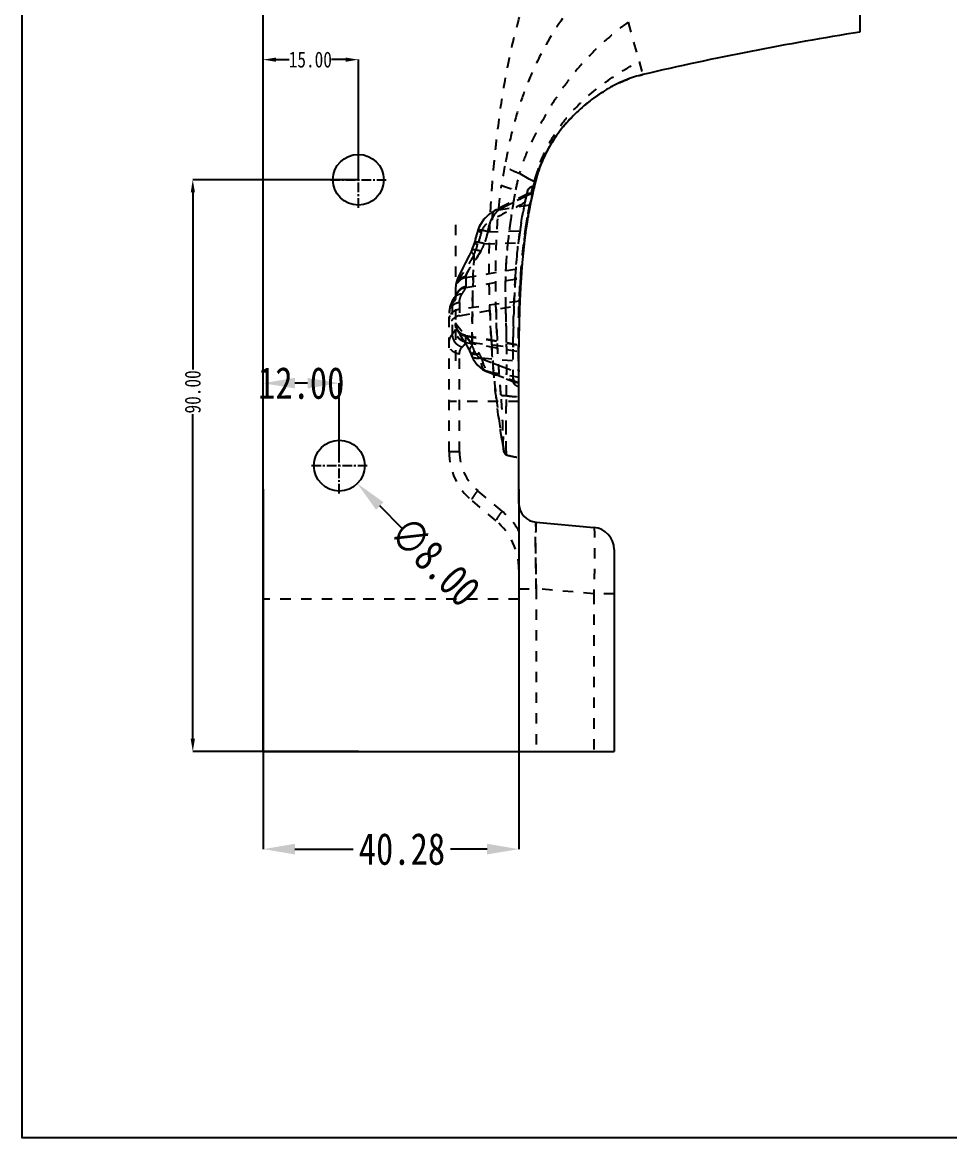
# Model space of a CAD drawing. Header units: millimetres. Extents: x 4 to 4769, y -754 to 1427.
# Drawn here: x 1757.6 to 1903.6, y 71.1 to 246.7 of the extents above; entities that cross this region are included whole.
import ezdxf

# ---------------------------------------------------------------- set-up
doc = ezdxf.new("R2010")
doc.units = ezdxf.units.MM
doc.header["$LTSCALE"] = 16.335
doc.header["$PDMODE"] = 3
doc.header["$PDSIZE"] = 0.3125
doc.linetypes.add('CENTER', pattern=[0.6, 0.375, -0.075, 0.075, -0.075])
doc.linetypes.add('HIDDEN', pattern=[0.2, 0.1, -0.1])
doc.layers.get('0').update_dxf_attribs({"linetype": 'CONTINUOUS'})
doc.layers.get('Defpoints').update_dxf_attribs({"linetype": 'CONTINUOUS'})
doc.layers.add('DEFAULT_2', color=8, linetype='HIDDEN')
doc.layers.add('dim', color=82, linetype='CONTINUOUS', lineweight=9)
doc.styles.get("Standard").update_dxf_attribs({"font": 'txt', "width": 0.8})
doc.dimstyles.get("Standard").update_dxf_attribs({"dimtxt": 0.15625, "dimasz": 0.1875, "dimexe": 0.125, "dimexo": 0.0625, "dimtad": 0, "dimtih": 1, "dimtoh": 1, "dimdsep": 46, "dimtxsty": 'Standard', "dimcen": 0.09, "dimadec": 0, "dimazin": 0, "dimtp": 0.01, "dimtm": 0.01, "dimtfac": 1, "dimtofl": 0, "dimtmove": 0, "dimatfit": 3, "dimfxl": 0, "dimtolj": 1, "dimarcsym": 0})

# ---------------------------------------------------------------- blocks, each defined once
blk = doc.blocks.new('*D140')
at = {"color": 4, "lineweight": -2, "transparency": 16777216}
for p, q in [((1795.49, 173.2), (1795.49, 116.51)), ((1835.77, 173.2), (1835.77, 116.51)), ((1800.49, 116.51), (1809.68, 116.51)), ((1830.77, 116.51), (1825.01, 116.51))]:
    blk.add_line(p, q, dxfattribs=at)
at = {"color": 4, "transparency": 16777216}
for points in [[(1800.49, 117.35), (1800.49, 115.68), (1795.49, 116.51)], [(1830.77, 117.35), (1830.77, 115.68), (1835.77, 116.51)]]:
    blk.add_solid(points, dxfattribs=at)
at = {"layer": 'Defpoints', "color": 0, "transparency": 16777216}
for p in [(1795.49, 173.2), (1835.77, 173.2), (1795.49, 116.51)]:
    blk.add_point(p, dxfattribs=at)
at = {"color": 6, "transparency": 16777216, "insert": (1817.35, 116.51), "char_height": 5, "attachment_point": 5}
blk.add_mtext('\\A1;40.28', dxfattribs=at)
blk = doc.blocks.new('*D142')
at = {"color": 4, "lineweight": -2, "transparency": 16777216}
blk.add_line((1817.4, 166.99), (1813.86, 170.53), dxfattribs=at)
at = {"color": 4, "transparency": 16777216}
blk.add_solid([(1814.45, 171.12), (1813.27, 169.94), (1810.32, 174.06)], dxfattribs=at)
at = {"layer": 'Defpoints', "color": 0, "transparency": 16777216}
for p in [(1804.66, 179.71), (1810.32, 174.06)]:
    blk.add_point(p, dxfattribs=at)
at = {"color": 6, "transparency": 16777216, "insert": (1822.58, 161.81), "char_height": 5, "attachment_point": 5, "rotation": 315.0425}
blk.add_mtext('\\A1;∅8.00', dxfattribs=at)
blk = doc.blocks.new('*D144')
at = {"color": 4, "lineweight": -2, "transparency": 16777216}
for p, q in [((1795.49, 182.84), (1795.49, 189.86)), ((1802.49, 189.86), (1800.49, 189.86)), ((1807.49, 178.37), (1807.49, 189.86))]:
    blk.add_line(p, q, dxfattribs=at)
at = {"color": 4, "transparency": 16777216}
for points in [[(1800.49, 190.7), (1800.49, 189.03), (1795.49, 189.86)], [(1802.49, 190.7), (1802.49, 189.03), (1807.49, 189.86)]]:
    blk.add_solid(points, dxfattribs=at)
at = {"layer": 'Defpoints', "color": 0, "transparency": 16777216}
for p in [(1795.49, 189.86), (1795.49, 182.84), (1807.49, 178.37)]:
    blk.add_point(p, dxfattribs=at)
at = {"color": 6, "transparency": 16777216, "insert": (1801.49, 189.86), "char_height": 5, "attachment_point": 5}
blk.add_mtext('\\A1;12.00', dxfattribs=at)
blk = doc.blocks.new('*D276')
at = {"layer": 'Defpoints', "color": 0, "transparency": 16777216}
for p in [(1795.49, 240.79), (1795.49, 221.89), (1810.49, 221.89)]:
    blk.add_point(p, dxfattribs=at)
at = {"layer": 'dim', "color": 4, "lineweight": -2, "transparency": 16777216}
for p, q in [((1795.49, 221.89), (1795.49, 240.79)), ((1797.49, 240.79), (1799.58, 240.79)), ((1808.49, 240.79), (1806.25, 240.79)), ((1810.49, 221.89), (1810.49, 240.79))]:
    blk.add_line(p, q, dxfattribs=at)
at = {"layer": 'dim', "color": 4, "transparency": 16777216}
for points in [[(1797.49, 241.12), (1797.49, 240.46), (1795.49, 240.79)], [(1808.49, 241.12), (1808.49, 240.46), (1810.49, 240.79)]]:
    blk.add_solid(points, dxfattribs=at)
at = {"layer": 'dim', "color": 6, "transparency": 16777216, "insert": (1802.92, 240.79), "char_height": 2.5, "attachment_point": 5}
blk.add_mtext('\\A1;15.00', dxfattribs=at)
blk = doc.blocks.new('*D277')
at = {"layer": 'Defpoints', "color": 0, "transparency": 16777216}
for p in [(1810.49, 221.89), (1784.41, 131.89), (1810.49, 131.89)]:
    blk.add_point(p, dxfattribs=at)
at = {"layer": 'dim', "color": 4, "lineweight": -2, "transparency": 16777216}
for p, q in [((1810.49, 221.89), (1784.41, 221.89)), ((1784.41, 219.89), (1784.41, 191.99)), ((1784.41, 133.89), (1784.41, 184.99)), ((1810.49, 131.89), (1784.41, 131.89))]:
    blk.add_line(p, q, dxfattribs=at)
at = {"layer": 'dim', "color": 4, "transparency": 16777216}
for points in [[(1784.08, 219.89), (1784.75, 219.89), (1784.41, 221.89)], [(1784.08, 133.89), (1784.75, 133.89), (1784.41, 131.89)]]:
    blk.add_solid(points, dxfattribs=at)
at = {"layer": 'dim', "color": 6, "transparency": 16777216, "insert": (1784.41, 188.49), "char_height": 2.5, "attachment_point": 5, "rotation": 90}
blk.add_mtext('\\A1;90.00', dxfattribs=at)

msp = doc.modelspace()

# ---------------------------------------------------------------- linework, layer by layer
at = {"color": 7, "linetype": 'Continuous'}
for p, q in [((1795.489, 131.885), (1795.489, 331.885)), ((1889.489, 331.885), (1889.489, 245.127)), ((1835.768, 170.947), (1835.768, 195.506)), ((1838.507, 167.958), (1847.573, 167.165)), ((1850.768, 163.678), (1850.768, 131.885)), ((1795.489, 131.885), (1850.768, 131.885))]:
    msp.add_line(p, q, dxfattribs=at)
at = {"color": 1, "linetype": 'CENTER', "ltscale": 0.248791}
for p, q in [((1810.489, 217.485), (1810.489, 226.285)), ((1806.089, 221.885), (1814.889, 221.885)), ((1807.489, 172.485), (1807.489, 181.285)), ((1803.089, 176.885), (1811.889, 176.885))]:
    msp.add_line(p, q, dxfattribs=at)
msp.add_lwpolyline([(1757.559, 381.837), (2193.818, 381.837), (2193.818, 71.086), (1757.559, 71.086)], close=True)
at = {"color": 7, "linetype": 'Continuous'}
for centre in [(1810.489, 221.885), (1807.489, 176.885)]:
    msp.add_circle(centre, 4, dxfattribs=at)
for centre, radius, start, end in [((1964.128, -226.843), 477.836, 98.98662, 103.16738), ((1838.768, 170.947), 3, 180, 265), ((1847.268, 163.678), 3.5, 0, 85)]:
    msp.add_arc(centre, radius, start, end, dxfattribs=at)
for points, knots in [([(1855.279, 238.43), (1854.408, 238.226), (1852.661, 237.684), (1850.149, 236.471), (1847.718, 234.91), (1845.364, 233.032), (1843.146, 230.782), (1841.109, 228.13), (1839.669, 225.458), (1838.991, 223.663), (1838.763, 222.964)], [0, 0, 0, 0, 0.1140582, 0.2320503, 0.3544316, 0.4815649, 0.6150126, 0.756138, 0.9063698, 1, 1, 1, 1]), ([(1838.763, 222.964), (1838.622, 222.464), (1837.851, 219.615), (1836.739, 214.097), (1836.012, 206.081), (1835.788, 199.8), (1835.768, 196.181), (1835.768, 195.506)], [0, 0, 0, 0, 0.0563337, 0.319616, 0.6080886, 0.9269695, 1, 1, 1, 1])]:
    msp.add_open_spline(points, degree=3, knots=knots, dxfattribs=at)
at = {"layer": 'DEFAULT_2', "color": 8, "linetype": 'HIDDEN'}
for p, q in [((1852.958, 246.671), (1854.693, 240.51)), ((1854.693, 240.51), (1855.279, 238.43)), ((1837.389, 221.997), (1835.856, 222.852)), ((1838.209, 221.54), (1837.389, 221.997)), ((1837.934, 221.694), (1837.389, 221.997)), ((1838.209, 221.54), (1837.934, 221.694)), ((1838.198, 221.495), (1838.209, 221.54)), ((1838.198, 221.494), (1838.209, 221.54)), ((1838.356, 221.458), (1838.209, 221.54)), ((1838.356, 221.458), (1838.366, 221.499)), ((1837.172, 219.648), (1832.053, 217.094)), ((1837.664, 219.682), (1837.256, 219.479)), ((1837.921, 220.81), (1838.047, 220.83)), ((1838.189, 220.796), (1838.177, 220.749)), ((1838.204, 220.857), (1838.189, 220.796)), ((1832.602, 217.157), (1837.554, 217.977)), ((1837.256, 219.479), (1836.973, 219.339)), ((1825.768, 214.775), (1825.768, 204.766)), ((1836.977, 214.753), (1836.961, 214.647)), ((1828.912, 212.554), (1828.761, 212.021)), ((1829.194, 213.518), (1828.9, 212.512)), ((1829.32, 213.938), (1829.181, 213.476)), ((1829.32, 213.939), (1829.32, 213.938)), ((1830.887, 213.702), (1836.848, 213.884)), ((1836.83, 213.754), (1836.848, 213.884)), ((1828.284, 210.705), (1827.889, 209.863)), ((1828.284, 210.705), (1828.284, 210.704)), ((1830.339, 211.822), (1836.606, 212.014)), ((1827.43, 208.954), (1826.843, 207.818)), ((1827.933, 209.954), (1827.334, 208.767)), ((1827.421, 206.483), (1836.223, 208.012)), ((1827.394, 204.912), (1836.111, 206.426)), ((1827.421, 206.654), (1827.421, 205.061)), ((1836.057, 205.565), (1836.056, 205.542)), ((1825.768, 204.766), (1825.768, 198.306)), ((1825.893, 203.73), (1825.828, 203.626)), ((1825.865, 203.665), (1825.888, 203.719)), ((1825.892, 203.729), (1825.893, 203.73)), ((1825.893, 203.73), (1825.892, 203.728)), ((1836.027, 205.042), (1836.031, 205.116)), ((1836.031, 205.116), (1836.042, 205.3)), ((1825.268, 202.324), (1825.268, 197.529)), ((1825.59, 203.296), (1825.587, 203.293)), ((1825.689, 203.427), (1825.59, 203.297)), ((1825.835, 203.635), (1825.678, 203.413)), ((1825.855, 203.638), (1825.746, 203.028)), ((1825.768, 203.122), (1825.77, 203.201)), ((1825.768, 203.122), (1825.77, 203.182)), ((1825.77, 203.182), (1825.838, 203.585)), ((1825.838, 203.585), (1825.856, 203.64)), ((1825.844, 203.605), (1825.856, 203.641)), ((1825.856, 203.641), (1825.855, 203.638)), ((1825.856, 203.639), (1825.865, 203.665)), ((1835.917, 202.797), (1826.421, 201.482)), ((1826.421, 202.558), (1826.421, 200.484)), ((1826.421, 200.484), (1835.892, 202.154)), ((1835.818, 202.801), (1835.823, 202.932)), ((1824.768, 179.071), (1824.768, 200.882)), ((1825.768, 198.306), (1825.768, 192.118)), ((1826.297, 197.819), (1826.485, 197.519)), ((1826.487, 197.516), (1826.963, 196.763)), ((1827.421, 196.366), (1827.421, 197.388)), ((1827.421, 197.388), (1835.769, 195.916)), ((1827.421, 197.289), (1835.769, 195.84)), ((1828.412, 197.212), (1828.409, 196.26)), ((1827.414, 196.291), (1835.768, 194.84)), ((1827.903, 195.141), (1828.083, 194.785)), ((1828.409, 195.782), (1828.409, 196.26)), ((1828.409, 196.26), (1834.868, 195.518)), ((1834.868, 190.329), (1834.868, 195.518)), ((1835.688, 195.84), (1835.687, 195.916)), ((1835.689, 195.506), (1835.688, 195.84)), ((1835.689, 195.357), (1835.689, 195.506)), ((1835.769, 195.916), (1835.768, 195.506)), ((1835.768, 195.506), (1835.769, 195.84)), ((1835.769, 195.792), (1835.768, 195.618)), ((1835.768, 195.618), (1835.768, 195.506)), ((1835.769, 195.84), (1835.769, 195.915)), ((1835.769, 195.84), (1835.769, 195.821)), ((1835.769, 195.821), (1835.769, 195.792)), ((1826.421, 179.071), (1826.421, 194.437)), ((1828.083, 194.785), (1828.083, 194.785)), ((1828.366, 194.112), (1828.366, 194.112)), ((1829.902, 193.835), (1835.768, 193.334)), ((1829.93, 193.706), (1834.868, 191.842)), ((1829.93, 193.706), (1831.728, 193.028)), ((1835.709, 193.333), (1835.705, 193.601)), ((1831.055, 191.647), (1830.696, 191.716)), ((1830.696, 191.716), (1835.363, 189.955)), ((1831.055, 191.647), (1835.768, 190.829)), ((1835.695, 189.896), (1831.055, 191.647)), ((1831.055, 191.647), (1831.872, 191.339)), ((1831.728, 193.028), (1834.868, 191.842)), ((1831.872, 191.339), (1834.728, 190.261)), ((1834.728, 190.261), (1834.828, 190.223)), ((1834.828, 190.223), (1835.157, 190.099)), ((1835.157, 190.099), (1835.385, 190.013)), ((1835.695, 189.896), (1835.363, 189.954)), ((1835.385, 190.013), (1835.695, 189.896)), ((1835.695, 189.896), (1835.695, 189.318)), ((1835.768, 190.453), (1835.759, 190.828)), ((1835.768, 189.305), (1835.695, 189.318)), ((1835.768, 186.962), (1824.768, 186.962)), ((1833.097, 180.998), (1833.396, 179.172)), ((1833.397, 179.167), (1833.436, 178.977)), ((1833.426, 179.024), (1833.4, 179.172)), ((1826.421, 179.071), (1824.768, 179.071)), ((1833.426, 179.024), (1833.412, 179.084)), ((1833.436, 178.977), (1833.426, 179.024)), ((1833.436, 178.977), (1833.436, 178.977)), ((1833.135, 169.707), (1829.279, 172.943)), ((1832.196, 168.175), (1828.341, 171.411)), ((1835.768, 170.947), (1835.768, 131.885)), ((1835.768, 157.498), (1838.507, 157.498)), ((1847.573, 156.705), (1838.507, 157.498)), ((1838.507, 157.498), (1838.507, 131.885)), ((1850.768, 156.705), (1847.573, 156.705)), ((1847.573, 156.705), (1847.573, 131.885)), ((1835.768, 155.885), (1795.489, 155.885))]:
    msp.add_line(p, q, dxfattribs=at)
for points in [[(1832.053, 217.093), (1831.231, 216.589), (1830.253, 215.665), (1829.558, 214.563), (1829.32, 213.939)], [(1831.263, 216.613), (1830.281, 215.699), (1829.578, 214.606), (1829.32, 213.939)], [(1828.7, 211.813), (1828.429, 211.046), (1828.284, 210.705)], [(1828.761, 212.021), (1828.685, 211.765), (1828.41, 211)], [(1826.974, 208.074), (1826.582, 207.301), (1826.26, 206.617), (1826.007, 205.99), (1825.835, 205.385), (1825.768, 204.767)], [(1826.843, 207.818), (1826.434, 206.996), (1826.112, 206.268), (1825.883, 205.587), (1825.771, 204.888), (1825.768, 204.766)], [(1825.855, 203.638), (1825.87, 203.677), (1825.893, 203.73)], [(1825.588, 203.294), (1825.199, 202.686), (1824.872, 201.799), (1824.768, 200.881)], [(1825.587, 203.293), (1825.244, 202.772), (1824.89, 201.87), (1824.768, 200.881)], [(1825.768, 199.325), (1825.772, 199.195), (1825.862, 198.706), (1825.997, 198.357)], [(1825.997, 198.357), (1826.139, 198.087), (1826.299, 197.817)], [(1826.962, 196.766), (1827.25, 196.296), (1827.567, 195.757), (1827.903, 195.142)], [(1828.083, 194.786), (1828.112, 194.725), (1828.322, 194.231), (1828.366, 194.112)], [(1828.366, 194.112), (1828.576, 193.626), (1829.198, 192.729)], [(1829.197, 192.73), (1830.064, 192.022), (1830.693, 191.717)], [(1833.396, 179.173), (1833.418, 179.052), (1833.436, 178.977)]]:
    msp.add_lwpolyline(points, dxfattribs=at)
for centre, radius, start, end in [((1860.61, 217.886), 21.269, 114.97692, 118.11183), ((1862.874, 213.617), 26.084, 127.52257, 137.26598), ((1864.129, 212.037), 28.101, 125.72566, 127.59131), ((1862.934, 213.567), 26.162, 137.2755, 139.02444), ((1859.201, 216.438), 21.449, 148.77363, 150.10811), ((1937.765, 205.341), 105.892, 169.82481, 171.47899), ((1863.5, 215.588), 25.983, 163.39888, 166.75639), ((1862.335, 215.929), 24.769, 161.69964, 163.38475), ((673.507, 482.191), 1190.929, 347.295751, 347.422362), ((1895.731, 208.067), 59.079, 166.86384, 167.52912), ((1895.549, 208.109), 58.892, 166.81666, 167.52496), ((1895.23, 208.184), 58.565, 167.04981, 167.28723), ((1893.847, 208.502), 57.146, 166.85818, 167.04958), ((1904.084, 204.489), 67.883, 165.52407, 166.04607), ((1903.992, 204.513), 67.788, 165.52391, 165.69794), ((1903.759, 204.573), 67.547, 164.86406, 165.48876), ((1903.405, 204.669), 67.18, 164.19728, 164.86411), ((2554.379, -1223.137), 1611.027, 116.415706, 116.616911), ((1903.93, 204.333), 68.648, 166.76676, 167.33778), ((1904.002, 204.317), 68.721, 167.05668, 167.33763), ((1903.86, 204.35), 68.576, 166.76661, 167.05668), ((1904.834, 204.307), 68.655, 166.04963, 168.51455), ((1905.031, 204.265), 68.857, 166.87045, 168.513), ((1912.524, 204.444), 76.258, 167.59518, 169.4091), ((1903.827, 205.242), 67.72, 166.70946, 167.68814), ((1904.455, 204.397), 68.265, 166.14157, 166.86919), ((1897.774, 207.611), 61.173, 167.28782, 167.51981), ((1836.809, 228.589), 7.857, 279.06255, 280.22174), ((1904.175, 204.466), 67.977, 165.87237, 166.04723), ((2219.385, -520.226), 831.772, 117.391215, 117.790886), ((2201.305, -485.629), 792.736, 117.381373, 117.800724), ((2576.726, -1267.958), 1661.11, 116.444881, 116.613379), ((1905.067, 204.095), 69.809, 168.26511, 170.95556), ((1904.343, 204.241), 69.071, 167.55841, 168.26178), ((1904.124, 204.289), 68.847, 167.33761, 167.55816), ((1837.308, 219.3), 0.365, 152.72653, 167.26702), ((1905.955, 204.079), 69.799, 168.51499, 171.2036), ((1946.772, 197.913), 111.123, 169.34472, 169.81276), ((1905.535, 204.161), 69.371, 168.5112, 169.10872), ((1906.293, 204.021), 70.141, 169.11408, 171.64284), ((1833.319, 212.299), 3.739, 117.81064, 123.62601), ((1905.844, 203.969), 70.596, 170.95324, 171.81368), ((1902.235, 204.589), 66.097, 171.47465, 171.90923), ((1906.919, 203.928), 70.775, 171.28872, 171.91311), ((1907.809, 203.799), 71.674, 171.64305, 171.91147), ((1924.422, 184.56), 98.932, 162.92713, 164.07962), ((1925.225, 185.182), 98.555, 163.17947, 164.31741), ((1912.688, 203.009), 77.507, 171.83169, 173.35854), ((1923.493, 201.617), 87.562, 171.94131, 173.17562), ((1913.698, 202.984), 77.619, 171.927, 173.31876), ((1914.074, 202.937), 77.998, 172.02814, 173.31546), ((1817.552, 215.057), 12.205, 335.94112, 344.01599), ((1817.652, 215.021), 12.098, 335.906, 344.05108), ((1947.847, 198.705), 112.09, 173.4044, 175.05371), ((1935.628, 200.517), 99.687, 173.37597, 175.68869), ((1938.532, 199.752), 102.716, 173.13997, 173.38811), ((1957.999, 197.8), 122.282, 175.20687, 175.77813), ((1972.235, 197.606), 136.41, 175.62517, 176.29293), ((1974.714, 197.437), 138.894, 175.74577, 176.28975), ((1955.405, 198.015), 119.679, 175.0367, 175.2054), ((1961.444, 198.407), 125.589, 175.61448, 175.73814), ((1990.326, 196.35), 155.442, 176.23696, 177.1344), ((1963.474, 197.43), 127.769, 175.95996, 177.53216), ((1994.972, 196.138), 159.194, 176.61339, 177.60251), ((1960.063, 197.645), 124.351, 175.77652, 175.94776), ((1990.7, 196.38), 154.915, 176.28246, 176.69924), ((1990.376, 196.401), 154.59, 176.28172, 176.60128), ((1827.699, 204.543), 1.931, 173.48507, 179.98344), ((1827.716, 203.122), 1.947, 161.59814, 179.9293), ((1827.651, 203.006), 1.904, 157.65905, 160.52355), ((1827.702, 203.126), 1.932, 159.73956, 161.59704), ((1827.685, 202.989), 1.941, 138.87648, 157.57824), ((1997.08, 196.003), 162.205, 177.13107, 177.88057), ((1995.621, 196.107), 159.843, 176.79558, 177.601), ((1826.761, 202.386), 1.484, 132.47995, 144.56093), ((1827.655, 202.997), 1.91, 176.19227, 179.08525), ((1827.678, 202.996), 1.932, 160.60165, 176.19056), ((1826.774, 202.371), 1.504, 129.82084, 132.47993), ((2010.515, 195.582), 175.646, 177.90556, 179.84011), ((2011.355, 195.578), 175.587, 177.85344, 179.88987), ((1975.017, 196.917), 139.324, 177.84404, 178.0163), ((1972.968, 196.994), 137.273, 177.57574, 177.84427), ((1999.465, 195.939), 163.691, 177.59875, 177.82398), ((1826.768, 198.515), 2, 100, 180), ((2206.108, 195.717), 377.699, 179.22255, 179.77308), ((2021.84, 207.63), 190.738, 181.89071, 183.29008), ((2009.192, 205.681), 177.072, 181.35274, 182.96817), ((1994.794, 196.384), 159.107, 178.07111, 180.16866), ((1827.768, 199.357), 2, 180, 260), ((1827.728, 199.325), 1.959, 180.0032, 182.73551), ((1827.772, 199.295), 2.036, 240.47853, 260.08198), ((1807.474, 182.209), 24.962, 36.28223, 37.66112), ((1989.566, 205.618), 158.401, 183.23346, 186.50964), ((1827.047, 196.366), 0.374, 348.42631, 0.02438), ((1820.576, 191.971), 8.711, 19.70145, 25.94794), ((2024.207, 195.507), 189.338, 179.82902, 179.99681), ((2034.877, 196.336), 199.19, 180.28161, 180.43047), ((1824.309, 191.192), 6.185, 25.29266, 32.36838), ((2052.171, 196.476), 216.485, 180.43323, 180.76091), ((2067.816, 196.672), 232.131, 180.82406, 181.44248), ((1835.574, 190.639), 0.706, 204.52793, 211.68557), ((1835.642, 190.71), 0.805, 236.06951, 242.26606), ((1835.659, 190.743), 0.842, 242.29746, 249.42435), ((1836.141, 202.093), 14.372, 260.65101, 268.51415), ((1982.5, 204.841), 151.293, 186.52066, 189.06681), ((1981.179, 204.626), 149.955, 189.06538, 189.77288), ((1989.255, 184.399), 156.004, 181.07462, 181.24951), ((1837.89, 179.89), 4.551, 187.15524, 187.8434), ((1836.876, 179.747), 3.527, 187.79605, 189.41123), ((1834.768, 179.071), 10, 180, 230), ((1834.421, 179.071), 8, 179.99995, 229.99978), ((1834.02, 179.127), 0.603, 194.38462, 254.94055), ((1837.378, 191.559), 13.481, 254.88787, 263.14254), ((1825.419, 160.513), 12.002, 30.42889, 49.99816), ((1825.768, 160.515), 10, 0, 50)]:
    msp.add_arc(centre, radius, start, end, dxfattribs=at)
for points, knots in [([(1833.097, 180.999), (1832.683, 183.595), (1831.985, 188.842), (1831.352, 196.779), (1831.07, 204.783), (1831.081, 211.471), (1831.283, 216.826), (1831.541, 220.847), (1831.898, 224.872), (1832.485, 230.26), (1833.416, 237.044), (1835.1, 245.196), (1837.203, 251.916), (1839.437, 257.14), (1841.426, 260.951), (1843.764, 264.609), (1846.482, 268.116), (1849.049, 270.893), (1851.311, 273.046), (1853.163, 274.647), (1855.174, 276.189), (1858.088, 278.109), (1862.008, 280.134), (1866.867, 281.988), (1871.648, 283.347), (1876.236, 284.306), (1882.139, 285.193), (1886.55, 285.557), (1889.489, 285.752)], [0, 0, 0, 0, 0.0570382, 0.1147627, 0.1726801, 0.2307576, 0.2598191, 0.2889284, 0.3181509, 0.3474788, 0.406523, 0.4666422, 0.5278931, 0.5588935, 0.5898132, 0.621033, 0.6529568, 0.6859479, 0.7029724, 0.7206848, 0.7390522, 0.7578979, 0.7963406, 0.8344804, 0.8705592, 0.9040451, 0.9361153, 1, 1, 1, 1]), ([(1848.983, 254.745), (1846.917, 252.718), (1843.089, 248.343), (1839.325, 242.122), (1836.967, 236.82), (1835.519, 232.678), (1834.386, 228.407), (1833.8, 225.507), (1833.539, 224.047)], [0, 0, 0, 0, 0.2484458, 0.4964632, 0.6209361, 0.7461572, 0.8727116, 1, 1, 1, 1]), ([(1852.958, 246.671), (1851.948, 245.935), (1849.991, 244.396), (1847.26, 241.871), (1844.772, 239.136), (1842.54, 236.202), (1840.527, 233.1), (1838.701, 229.85), (1837.054, 226.459), (1836.198, 224.074), (1835.856, 222.852)], [0, 0, 0, 0, 0.1257157, 0.2502851, 0.3739555, 0.4972853, 0.6209615, 0.7457945, 0.8722563, 1, 1, 1, 1]), ([(1838.209, 221.54), (1838.46, 222.606), (1839.092, 224.703), (1840.462, 227.671), (1842.228, 230.386), (1844.984, 233.67), (1849.078, 237.218), (1852.768, 239.489), (1854.693, 240.51)], [0, 0, 0, 0, 0.1267517, 0.2525842, 0.376989, 0.5004567, 0.7477794, 1, 1, 1, 1]), ([(1851.629, 237.166), (1851.986, 237.333), (1853.172, 237.842), (1854.408, 238.226), (1855.279, 238.43)], [0, 0, 0, 0, 0.3055223, 1, 1, 1, 1]), ([(1847.721, 234.85), (1847.74, 234.864), (1848.539, 235.438), (1849.49, 236.048), (1850.461, 236.578), (1850.588, 236.646)], [0, 0, 0, 0, 0.0206269, 0.8719002, 1, 1, 1, 1]), ([(1840.86, 227.558), (1840.978, 227.754), (1841.675, 228.863), (1842.473, 229.906), (1843.182, 230.722)], [0, 0, 0, 0, 0.1747253, 1, 1, 1, 1]), ([(1838.763, 222.964), (1838.991, 223.663), (1839.529, 225.088), (1840.215, 226.447), (1840.606, 227.128)], [0, 0, 0, 0, 0.4838374, 1, 1, 1, 1]), ([(1835.856, 222.852), (1835.603, 222.947), (1835.121, 223.14), (1834.46, 223.44), (1833.986, 223.696), (1833.694, 223.899), (1833.582, 223.998), (1833.539, 224.047)], [0, 0, 0, 0, 0.3093601, 0.5935817, 0.8303252, 0.9245424, 1, 1, 1, 1]), ([(1835.768, 190.453), (1835.734, 191.754), (1835.685, 194.36), (1835.682, 198.271), (1835.774, 202.186), (1835.979, 206.098), (1836.251, 209.351), (1836.536, 211.944), (1836.785, 213.884), (1837.091, 215.813), (1837.537, 218.37), (1837.913, 220.279), (1838.209, 221.54)], [0, 0, 0, 0, 0.1248587, 0.2500036, 0.375276, 0.5005671, 0.6258053, 0.6883835, 0.7509141, 0.8133746, 0.8757367, 1, 1, 1, 1]), ([(1832.954, 187.977), (1832.837, 189.352), (1832.62, 192.103), (1832.358, 196.236), (1832.183, 200.373), (1832.11, 204.512), (1832.124, 208.654), (1832.284, 214.17), (1832.63, 218.304), (1833.042, 221.031)], [0, 0, 0, 0, 0.1249752, 0.2500304, 0.3750546, 0.5000276, 0.6250612, 0.7501817, 1, 1, 1, 1]), ([(1833.042, 221.031), (1833.086, 221.004), (1833.193, 220.951), (1833.468, 220.834), (1833.918, 220.677), (1834.558, 220.482), (1835.029, 220.351), (1835.28, 220.284)], [0, 0, 0, 0, 0.0651991, 0.1512375, 0.3795712, 0.6699215, 1, 1, 1, 1]), ([(1833.714, 201.771), (1833.678, 203.324), (1833.642, 206.433), (1833.914, 211.088), (1834.53, 215.699), (1834.996, 218.763), (1835.28, 220.284)], [0, 0, 0, 0, 0.2504987, 0.5007377, 0.7506115, 1, 1, 1, 1]), ([(1833.806, 187.912), (1833.827, 189.258), (1833.847, 191.279), (1833.853, 193.978), (1833.844, 196.008), (1833.814, 198.041), (1833.758, 200.074), (1833.703, 202.109), (1833.66, 204.821), (1833.705, 207.535), (1833.885, 210.24), (1834.086, 212.262), (1834.342, 214.276), (1834.719, 216.953), (1835.032, 218.956), (1835.28, 220.284)], [0, 0, 0, 0, 0.1243474, 0.186772, 0.2492927, 0.3118829, 0.3745226, 0.4371901, 0.4998622, 0.6251329, 0.6877324, 0.7502794, 0.8127858, 0.8752608, 1, 1, 1, 1]), ([(1834.868, 195.506), (1834.868, 196.181), (1834.888, 199.802), (1835.112, 206.087), (1835.795, 213.62), (1836.66, 218.156), (1837.105, 220.048)], [0, 0, 0, 0, 0.0820203, 0.4401543, 0.7641369, 1, 1, 1, 1]), ([(1837.172, 219.648), (1837.151, 219.637), (1837.076, 219.593), (1837.013, 219.525), (1836.984, 219.468)], [0, 0, 0, 0, 0.2628377, 1, 1, 1, 1]), ([(1837.921, 220.81), (1837.728, 220.78), (1837.353, 220.599), (1837.15, 220.237), (1837.105, 220.048)], [0, 0, 0, 0, 0.5007315, 1, 1, 1, 1]), ([(1837.105, 220.048), (1837.135, 220.176), (1837.247, 220.424), (1837.446, 220.609), (1837.559, 220.678)], [0, 0, 0, 0, 0.5000166, 1, 1, 1, 1]), ([(1837.172, 219.648), (1837.206, 219.664), (1837.363, 219.722), (1837.539, 219.713), (1837.664, 219.682)], [0, 0, 0, 0, 0.2256921, 1, 1, 1, 1]), ([(1837.664, 219.682), (1837.619, 219.693), (1837.456, 219.721), (1837.279, 219.701), (1837.172, 219.648)], [0, 0, 0, 0, 0.2787052, 1, 1, 1, 1]), ([(1832.602, 217.157), (1832.148, 216.808), (1831.589, 216.024), (1831.113, 214.806), (1830.947, 214.083), (1830.887, 213.702)], [0, 0, 0, 0, 0.4367959, 0.7052045, 1, 1, 1, 1]), ([(1831.233, 215.081), (1831.298, 215.266), (1831.559, 215.915), (1831.94, 216.525), (1832.295, 216.884)], [0, 0, 0, 0, 0.2793101, 1, 1, 1, 1]), ([(1832.053, 217.094), (1831.951, 217.042), (1831.759, 216.879), (1831.586, 216.522), (1831.52, 216.083), (1831.546, 215.769), (1831.574, 215.606)], [0, 0, 0, 0, 0.2067715, 0.4366179, 0.7016719, 1, 1, 1, 1]), ([(1832.602, 217.157), (1832.507, 217.175), (1832.318, 217.186), (1832.134, 217.134), (1832.053, 217.094)], [0, 0, 0, 0, 0.51689, 1, 1, 1, 1]), ([(1832.295, 216.884), (1832.32, 216.909), (1832.417, 217.005), (1832.521, 217.095), (1832.602, 217.157)], [0, 0, 0, 0, 0.2573109, 1, 1, 1, 1]), ([(1836.868, 214.388), (1836.948, 214.919), (1837.121, 215.98), (1837.305, 217.038), (1837.4, 217.567)], [0, 0, 0, 0, 0.5003368, 1, 1, 1, 1]), ([(1829.85, 213.605), (1829.989, 214.058), (1830.473, 214.854), (1831.2, 215.408), (1831.574, 215.606)], [0, 0, 0, 0, 0.528329, 1, 1, 1, 1]), ([(1830.887, 213.702), (1830.906, 213.822), (1830.991, 214.289), (1831.115, 214.749), (1831.233, 215.081)], [0, 0, 0, 0, 0.2577449, 1, 1, 1, 1]), ([(1829.32, 213.939), (1829.314, 213.919), (1829.343, 213.881), (1829.389, 213.844), (1829.479, 213.783), (1829.633, 213.702), (1829.771, 213.639), (1829.85, 213.605)], [0, 0, 0, 0, 0.0948883, 0.1793923, 0.2913047, 0.5966255, 1, 1, 1, 1]), ([(1830.887, 213.702), (1830.687, 213.757), (1830.321, 213.85), (1829.889, 213.937), (1829.611, 213.975), (1829.467, 213.981), (1829.376, 213.978), (1829.325, 213.954), (1829.32, 213.939)], [0, 0, 0, 0, 0.3882582, 0.7035319, 0.8225647, 0.9118198, 0.9697644, 1, 1, 1, 1]), ([(1828.284, 210.705), (1828.247, 210.622), (1828.33, 210.437), (1828.496, 210.253), (1828.623, 210.14), (1828.696, 210.082)], [0, 0, 0, 0, 0.3526153, 0.6397155, 1, 1, 1, 1]), ([(1829.763, 210.618), (1829.586, 210.679), (1829.326, 210.756), (1828.991, 210.822), (1828.778, 210.847), (1828.597, 210.848), (1828.428, 210.826), (1828.311, 210.765), (1828.284, 210.705)], [0, 0, 0, 0, 0.3646301, 0.5239832, 0.6628617, 0.7793999, 0.8727895, 1, 1, 1, 1]), ([(1829.763, 210.617), (1829.586, 210.679), (1829.326, 210.756), (1828.99, 210.822), (1828.778, 210.847), (1828.597, 210.848), (1828.428, 210.826), (1828.311, 210.764), (1828.284, 210.705)], [0, 0, 0, 0, 0.3646396, 0.5239951, 0.6628742, 0.7794109, 0.8727969, 1, 1, 1, 1]), ([(1828.761, 212.021), (1828.756, 212.002), (1828.784, 211.964), (1828.829, 211.926), (1828.918, 211.867), (1829.07, 211.789), (1829.206, 211.729), (1829.284, 211.697)], [0, 0, 0, 0, 0.0969591, 0.1816877, 0.2934953, 0.5979374, 1, 1, 1, 1]), ([(1830.339, 211.822), (1830.137, 211.874), (1829.769, 211.959), (1829.332, 212.037), (1829.053, 212.067), (1828.908, 212.07), (1828.815, 212.064), (1828.766, 212.037), (1828.761, 212.021)], [0, 0, 0, 0, 0.3877939, 0.7028233, 0.8218125, 0.9110931, 0.9691949, 1, 1, 1, 1]), ([(1829.763, 210.617), (1829.819, 210.713), (1830.036, 211.102), (1830.222, 211.508), (1830.339, 211.822)], [0, 0, 0, 0, 0.247697, 1, 1, 1, 1]), ([(1828.696, 210.082), (1828.366, 209.477), (1827.844, 208.619), (1827.157, 207.531), (1826.707, 206.813), (1826.326, 206.173), (1826.03, 205.62), (1825.836, 205.166), (1825.768, 204.885), (1825.768, 204.766)], [0, 0, 0, 0, 0.3396255, 0.4935316, 0.6335327, 0.7567593, 0.8602699, 0.9416358, 1, 1, 1, 1]), ([(1829.763, 210.618), (1829.515, 210.193), (1829.121, 209.584), (1828.597, 208.803), (1828.237, 208.265), (1827.92, 207.771), (1827.664, 207.336), (1827.505, 207.011), (1827.436, 206.791), (1827.421, 206.696), (1827.421, 206.654)], [0, 0, 0, 0, 0.3193336, 0.4697337, 0.6108242, 0.7391435, 0.8501326, 0.9384491, 0.9726737, 1, 1, 1, 1]), ([(1827.421, 206.654), (1827.421, 206.696), (1827.436, 206.791), (1827.506, 207.012), (1827.664, 207.336), (1827.92, 207.772), (1828.237, 208.265), (1828.597, 208.803), (1829.122, 209.585), (1829.515, 210.193), (1829.763, 210.617)], [0, 0, 0, 0, 0.027334, 0.0615811, 0.1499562, 0.2610323, 0.3893849, 0.5304515, 0.680801, 1, 1, 1, 1]), ([(1828.409, 196.26), (1828.413, 198.565), (1828.462, 203.173), (1828.594, 207.78), (1828.696, 210.082)], [0, 0, 0, 0, 0.5000467, 1, 1, 1, 1]), ([(1828.696, 210.082), (1828.628, 208.543), (1828.525, 205.463), (1828.465, 202.382), (1828.444, 200.841)], [0, 0, 0, 0, 0.4999567, 1, 1, 1, 1]), ([(1827.421, 206.654), (1827.194, 206.616), (1826.751, 206.462), (1826.208, 206.027), (1825.851, 205.439), (1825.768, 204.989), (1825.768, 204.767)], [0, 0, 0, 0, 0.2547543, 0.5063895, 0.7544296, 1, 1, 1, 1]), ([(1827.421, 206.483), (1827.193, 206.444), (1826.749, 206.285), (1826.206, 205.837), (1825.851, 205.233), (1825.768, 204.772), (1825.768, 204.544)], [0, 0, 0, 0, 0.2517056, 0.5022806, 0.7515637, 1, 1, 1, 1]), ([(1826.821, 203.899), (1826.582, 203.89), (1826.11, 203.781), (1825.73, 203.477), (1825.59, 203.297)], [0, 0, 0, 0, 0.511519, 1, 1, 1, 1]), ([(1827.421, 205.061), (1827.193, 205.022), (1826.749, 204.863), (1826.206, 204.415), (1825.851, 203.811), (1825.768, 203.35), (1825.768, 203.122)], [0, 0, 0, 0, 0.2517056, 0.5022806, 0.7515637, 1, 1, 1, 1]), ([(1826.205, 203.765), (1826.169, 203.75), (1826.03, 203.685), (1825.9, 203.599), (1825.811, 203.526)], [0, 0, 0, 0, 0.2531188, 1, 1, 1, 1]), ([(1827.394, 204.912), (1827.052, 204.857), (1826.387, 204.562), (1825.97, 203.964), (1825.856, 203.64)], [0, 0, 0, 0, 0.5022305, 1, 1, 1, 1]), ([(1826.821, 203.899), (1826.767, 203.897), (1826.557, 203.88), (1826.35, 203.826), (1826.205, 203.765)], [0, 0, 0, 0, 0.2545733, 1, 1, 1, 1]), ([(1827.394, 204.912), (1827.17, 204.876), (1826.732, 204.726), (1826.371, 204.436), (1826.222, 204.266)], [0, 0, 0, 0, 0.5016426, 1, 1, 1, 1]), ([(1826.421, 202.558), (1826.421, 202.799), (1826.481, 203.275), (1826.689, 203.709), (1826.821, 203.899)], [0, 0, 0, 0, 0.510293, 1, 1, 1, 1]), ([(1826.821, 203.899), (1826.956, 204.093), (1827.134, 204.365), (1827.315, 204.709), (1827.374, 204.85), (1827.394, 204.912)], [0, 0, 0, 0, 0.6091107, 0.8321094, 1, 1, 1, 1]), ([(1827.394, 204.912), (1827.398, 204.925), (1827.414, 204.973), (1827.421, 205.024), (1827.421, 205.061)], [0, 0, 0, 0, 0.2628503, 1, 1, 1, 1]), ([(1826.421, 202.558), (1826.196, 202.525), (1825.762, 202.393), (1825.218, 202.012), (1824.855, 201.489), (1824.768, 201.08), (1824.768, 200.882)], [0, 0, 0, 0, 0.2679142, 0.5242854, 0.7668639, 1, 1, 1, 1]), ([(1825.268, 202.324), (1825.109, 202.12), (1824.85, 201.661), (1824.768, 201.14), (1824.768, 200.882)], [0, 0, 0, 0, 0.5010266, 1, 1, 1, 1]), ([(1825.587, 203.293), (1825.483, 203.158), (1825.319, 202.846), (1825.268, 202.499), (1825.268, 202.324)], [0, 0, 0, 0, 0.4932673, 1, 1, 1, 1]), ([(1825.268, 202.324), (1825.378, 202.466), (1825.523, 202.66), (1825.677, 202.899), (1825.728, 202.989), (1825.746, 203.028)], [0, 0, 0, 0, 0.6338793, 0.8511343, 1, 1, 1, 1]), ([(1825.673, 202.895), (1825.665, 202.882), (1825.629, 202.824), (1825.591, 202.767), (1825.561, 202.723)], [0, 0, 0, 0, 0.2208633, 1, 1, 1, 1]), ([(1825.746, 203.028), (1825.741, 203.018), (1825.719, 202.973), (1825.694, 202.929), (1825.673, 202.895)], [0, 0, 0, 0, 0.2022463, 1, 1, 1, 1]), ([(1825.746, 203.028), (1825.749, 203.036), (1825.762, 203.066), (1825.768, 203.098), (1825.768, 203.122)], [0, 0, 0, 0, 0.2708935, 1, 1, 1, 1]), ([(1826.421, 202.558), (1826.364, 202.55), (1826.14, 202.507), (1825.922, 202.431), (1825.768, 202.356)], [0, 0, 0, 0, 0.252343, 1, 1, 1, 1]), ([(1835.917, 202.797), (1835.911, 202.638), (1835.905, 202.503), (1835.892, 202.154), (1835.892, 202.154)], [0, 0, 0, 0, 0.7432675, 1, 1, 1, 1]), ([(1826.421, 201.482), (1826.197, 201.451), (1825.768, 201.331), (1825.225, 200.983), (1824.858, 200.502), (1824.768, 200.119), (1824.768, 199.935)], [0, 0, 0, 0, 0.2767403, 0.5365173, 0.775546, 1, 1, 1, 1]), ([(1824.889, 200.472), (1824.869, 200.43), (1824.801, 200.258), (1824.768, 200.072), (1824.768, 199.935)], [0, 0, 0, 0, 0.2550211, 1, 1, 1, 1]), ([(1826.421, 201.482), (1826.364, 201.474), (1826.141, 201.435), (1825.923, 201.365), (1825.768, 201.295)], [0, 0, 0, 0, 0.2534208, 1, 1, 1, 1]), ([(1833.838, 196.257), (1833.828, 197.176), (1833.791, 199.014), (1833.736, 200.851), (1833.714, 201.771)], [0, 0, 0, 0, 0.499785, 1, 1, 1, 1]), ([(1827.421, 197.363), (1827.193, 197.403), (1826.748, 197.564), (1826.205, 198.018), (1825.851, 198.628), (1825.768, 199.094), (1825.768, 199.325)], [0, 0, 0, 0, 0.2504312, 0.500576, 0.7503946, 1, 1, 1, 1]), ([(1825.768, 199.325), (1825.768, 199.31), (1825.789, 199.271), (1825.831, 199.204), (1825.902, 199.11), (1825.997, 198.989), (1826.116, 198.843), (1826.317, 198.6), (1826.615, 198.241), (1827.017, 197.744), (1827.466, 197.164), (1827.943, 196.506), (1828.254, 196.032), (1828.409, 195.78)], [0, 0, 0, 0, 0.0098929, 0.0281026, 0.0547236, 0.0895601, 0.1322537, 0.1824076, 0.3033885, 0.4488631, 0.6154475, 0.8001542, 1, 1, 1, 1]), ([(1825.768, 199.229), (1825.768, 199.001), (1825.851, 198.54), (1826.206, 197.936), (1826.749, 197.488), (1827.193, 197.329), (1827.421, 197.289)], [0, 0, 0, 0, 0.2484363, 0.4977194, 0.7482944, 1, 1, 1, 1]), ([(1825.769, 199.319), (1825.771, 199.308), (1825.783, 199.281), (1825.827, 199.209), (1825.872, 199.15), (1825.906, 199.106)], [0, 0, 0, 0, 0.1317951, 0.3419781, 1, 1, 1, 1]), ([(1825.771, 199.231), (1825.781, 199.008), (1825.879, 198.563), (1826.239, 197.983), (1826.77, 197.554), (1827.201, 197.401), (1827.421, 197.363)], [0, 0, 0, 0, 0.2497333, 0.4994921, 0.7496259, 1, 1, 1, 1]), ([(1825.906, 199.106), (1825.928, 199.077), (1826.038, 198.938), (1826.151, 198.802), (1826.241, 198.693)], [0, 0, 0, 0, 0.2024775, 1, 1, 1, 1]), ([(1826.241, 198.693), (1826.274, 198.652), (1826.424, 198.471), (1826.574, 198.29), (1826.689, 198.148)], [0, 0, 0, 0, 0.2243371, 1, 1, 1, 1]), ([(1824.768, 195.963), (1824.768, 196.255), (1824.834, 196.818), (1825.101, 197.325), (1825.268, 197.529)], [0, 0, 0, 0, 0.5255253, 1, 1, 1, 1]), ([(1825.268, 197.529), (1825.336, 197.611), (1825.456, 197.761), (1825.606, 197.967), (1825.705, 198.127), (1825.751, 198.221), (1825.762, 198.26)], [0, 0, 0, 0, 0.3606181, 0.6492661, 0.8625232, 1, 1, 1, 1]), ([(1825.268, 197.529), (1825.268, 197.313), (1825.348, 196.867), (1825.68, 196.27), (1826.183, 195.79), (1826.603, 195.583), (1826.821, 195.515)], [0, 0, 0, 0, 0.2402689, 0.4907228, 0.7463338, 1, 1, 1, 1]), ([(1826.821, 195.515), (1826.603, 195.583), (1826.183, 195.79), (1825.68, 196.27), (1825.348, 196.867), (1825.268, 197.313), (1825.268, 197.529)], [0, 0, 0, 0, 0.2536662, 0.5092771, 0.759731, 1, 1, 1, 1]), ([(1827.414, 196.291), (1827.184, 196.332), (1826.737, 196.496), (1826.193, 196.952), (1825.839, 197.564), (1825.76, 198.03), (1825.762, 198.26)], [0, 0, 0, 0, 0.2514823, 0.502195, 0.7516634, 1, 1, 1, 1]), ([(1827.421, 196.366), (1827.193, 196.406), (1826.749, 196.565), (1826.206, 197.013), (1825.851, 197.617), (1825.768, 198.078), (1825.768, 198.306)], [0, 0, 0, 0, 0.2517056, 0.5022806, 0.7515637, 1, 1, 1, 1]), ([(1827.421, 197.363), (1827.421, 197.347), (1827.439, 197.306), (1827.48, 197.238), (1827.545, 197.145), (1827.631, 197.031), (1827.736, 196.897), (1827.908, 196.683), (1828.154, 196.38), (1828.476, 195.976), (1828.824, 195.526), (1829.184, 195.033), (1829.418, 194.685), (1829.533, 194.503)], [0, 0, 0, 0, 0.0132858, 0.0359805, 0.0678605, 0.1083108, 0.1565098, 0.2115864, 0.3392342, 0.4857067, 0.6466859, 0.8189215, 1, 1, 1, 1]), ([(1827.421, 197.363), (1827.421, 197.347), (1827.439, 197.306), (1827.48, 197.238), (1827.545, 197.145), (1827.631, 197.031), (1827.736, 196.897), (1827.907, 196.684), (1828.153, 196.38), (1828.476, 195.977), (1828.824, 195.526), (1829.184, 195.033), (1829.418, 194.685), (1829.533, 194.503)], [0, 0, 0, 0, 0.0132619, 0.0359114, 0.0677556, 0.1081746, 0.1563391, 0.2113822, 0.3390158, 0.4854793, 0.6465211, 0.8188872, 1, 1, 1, 1]), ([(1827.597, 196.98), (1827.665, 196.888), (1827.947, 196.496), (1828.216, 196.094), (1828.409, 195.781)], [0, 0, 0, 0, 0.2376672, 1, 1, 1, 1]), ([(1826.421, 194.437), (1826.197, 194.467), (1825.769, 194.585), (1825.226, 194.927), (1824.858, 195.402), (1824.768, 195.781), (1824.768, 195.963)], [0, 0, 0, 0, 0.2782177, 0.5385819, 0.7770249, 1, 1, 1, 1]), ([(1826.421, 194.437), (1826.421, 194.644), (1826.471, 195.042), (1826.689, 195.386), (1826.821, 195.515)], [0, 0, 0, 0, 0.5291, 1, 1, 1, 1]), ([(1826.821, 195.515), (1826.968, 195.659), (1827.161, 195.861), (1827.348, 196.13), (1827.401, 196.242), (1827.414, 196.291)], [0, 0, 0, 0, 0.6273869, 0.8458567, 1, 1, 1, 1]), ([(1828.083, 194.786), (1828.051, 194.851), (1828.017, 195.009), (1828.066, 195.263), (1828.2, 195.529), (1828.332, 195.697), (1828.409, 195.782)], [0, 0, 0, 0, 0.1978677, 0.4226268, 0.6897561, 1, 1, 1, 1]), ([(1828.777, 194.907), (1828.699, 194.842), (1828.578, 194.725), (1828.444, 194.546), (1828.368, 194.393), (1828.338, 194.246), (1828.351, 194.153), (1828.366, 194.112)], [0, 0, 0, 0, 0.3222595, 0.530468, 0.7088032, 0.861863, 1, 1, 1, 1]), ([(1828.777, 194.907), (1828.88, 194.62), (1829.189, 194.117), (1829.684, 193.799), (1829.93, 193.706)], [0, 0, 0, 0, 0.5364185, 1, 1, 1, 1]), ([(1832.954, 187.977), (1832.893, 188.687), (1832.66, 191.53), (1832.469, 194.376), (1832.358, 196.512)], [0, 0, 0, 0, 0.2498636, 1, 1, 1, 1]), ([(1833.806, 187.912), (1833.827, 189.299), (1833.855, 192.081), (1833.854, 194.863), (1833.838, 196.257)], [0, 0, 0, 0, 0.4987918, 1, 1, 1, 1]), ([(1829.533, 194.503), (1829.449, 194.483), (1829.284, 194.45), (1829.006, 194.419), (1828.717, 194.423), (1828.435, 194.483), (1828.214, 194.6), (1828.114, 194.721), (1828.083, 194.785)], [0, 0, 0, 0, 0.1650359, 0.3207185, 0.5314011, 0.711832, 0.8646329, 1, 1, 1, 1]), ([(1828.083, 194.785), (1828.104, 194.743), (1828.16, 194.662), (1828.38, 194.483), (1828.873, 194.386), (1829.297, 194.446), (1829.533, 194.503)], [0, 0, 0, 0, 0.0897442, 0.1850188, 0.535207, 1, 1, 1, 1]), ([(1828.366, 194.112), (1828.346, 194.167), (1828.337, 194.301), (1828.383, 194.424), (1828.416, 194.486)], [0, 0, 0, 0, 0.4584812, 1, 1, 1, 1]), ([(1829.902, 193.835), (1829.719, 193.797), (1829.379, 193.749), (1828.968, 193.761), (1828.698, 193.827), (1828.544, 193.898), (1828.429, 193.991), (1828.381, 194.071), (1828.366, 194.112)], [0, 0, 0, 0, 0.3362999, 0.6190593, 0.7356836, 0.8357671, 0.9220269, 1, 1, 1, 1]), ([(1830.693, 191.717), (1830.538, 191.776), (1830.241, 191.982), (1829.959, 192.469), (1829.846, 193.068), (1829.884, 193.493), (1829.93, 193.706)], [0, 0, 0, 0, 0.2166296, 0.4521719, 0.7150658, 1, 1, 1, 1]), ([(1829.902, 193.835), (1829.949, 193.573), (1830.067, 193.088), (1830.378, 192.309), (1830.751, 191.817), (1831.055, 191.647)], [0, 0, 0, 0, 0.3156892, 0.5876558, 1, 1, 1, 1]), ([(1829.902, 193.835), (1829.942, 193.611), (1830.04, 193.192), (1830.295, 192.49), (1830.579, 192.029), (1830.819, 191.816)], [0, 0, 0, 0, 0.3030795, 0.5719614, 1, 1, 1, 1]), ([(1830.819, 191.816), (1830.837, 191.8), (1830.912, 191.737), (1830.992, 191.682), (1831.055, 191.647)], [0, 0, 0, 0, 0.2594676, 1, 1, 1, 1]), ([(1835.695, 189.318), (1835.579, 189.338), (1835.352, 189.422), (1835.08, 189.66), (1834.907, 189.975), (1834.868, 190.212), (1834.868, 190.329)], [0, 0, 0, 0, 0.2504277, 0.500824, 0.7508509, 1, 1, 1, 1]), ([(1834.972, 190.27), (1835.016, 190.199), (1835.131, 190.069), (1835.282, 189.985), (1835.363, 189.955)], [0, 0, 0, 0, 0.4922868, 1, 1, 1, 1]), ([(1835.193, 190.042), (1835.17, 190.057), (1835.086, 190.12), (1835.015, 190.201), (1834.973, 190.268)], [0, 0, 0, 0, 0.2537687, 1, 1, 1, 1]), ([(1833.396, 179.173), (1833.375, 179.302), (1833.337, 179.646), (1833.304, 180.286), (1833.283, 181.16), (1833.257, 182.719), (1833.188, 185.017), (1833.041, 186.947), (1832.954, 187.977)], [0, 0, 0, 0, 0.0443282, 0.1178261, 0.2180251, 0.3417051, 0.6483228, 1, 1, 1, 1]), ([(1832.954, 187.977), (1832.988, 187.966), (1833.088, 187.954), (1833.271, 187.936), (1833.52, 187.922), (1833.706, 187.915), (1833.806, 187.912)], [0, 0, 0, 0, 0.1260913, 0.3478624, 0.647424, 1, 1, 1, 1]), ([(1833.8, 179.106), (1833.769, 179.559), (1833.752, 180.694), (1833.759, 182.236), (1833.776, 183.77), (1833.791, 185.571), (1833.793, 186.964), (1833.806, 187.912)], [0, 0, 0, 0, 0.1547513, 0.3863249, 0.5255568, 0.6772091, 1, 1, 1, 1]), ([(1833.863, 178.544), (1833.864, 178.544), (1833.862, 178.549), (1833.862, 178.554), (1833.859, 178.566), (1833.855, 178.589), (1833.847, 178.632), (1833.838, 178.698), (1833.827, 178.786), (1833.816, 178.895), (1833.805, 179.027), (1833.79, 179.249), (1833.774, 179.582), (1833.763, 180.043), (1833.757, 180.583), (1833.756, 181.194), (1833.758, 181.87), (1833.765, 182.889), (1833.783, 184.284), (1833.79, 186.058), (1833.798, 187.285), (1833.806, 187.912)], [0, 0, 0, 0, 0.0002204, 0.0009239, 0.0021224, 0.0038268, 0.0087987, 0.0159292, 0.0253018, 0.0369996, 0.0510998, 0.0676744, 0.1081432, 0.1576988, 0.2154859, 0.2808349, 0.3531802, 0.432028, 0.607098, 0.7995698, 1, 1, 1, 1]), ([(1833.305, 180.357), (1833.303, 180.407), (1833.297, 180.62), (1833.291, 180.834), (1833.288, 180.997)], [0, 0, 0, 0, 0.2334834, 1, 1, 1, 1]), ([(1833.35, 179.551), (1833.345, 179.607), (1833.324, 179.875), (1833.313, 180.144), (1833.305, 180.357)], [0, 0, 0, 0, 0.207328, 1, 1, 1, 1]), ([(1833.374, 179.323), (1833.372, 179.34), (1833.363, 179.416), (1833.356, 179.492), (1833.35, 179.551)], [0, 0, 0, 0, 0.2223087, 1, 1, 1, 1]), ([(1833.412, 179.084), (1833.411, 179.09), (1833.405, 179.119), (1833.4, 179.148), (1833.396, 179.171)], [0, 0, 0, 0, 0.2081041, 1, 1, 1, 1]), ([(1833.426, 179.024), (1833.426, 179.021), (1833.403, 179.119), (1833.405, 179.122), (1833.397, 179.167)], [0, 0, 0, 0, 0.0569707, 1, 1, 1, 1]), ([(1829.279, 172.943), (1829.133, 172.763), (1828.873, 172.428), (1828.589, 172.019), (1828.428, 171.741), (1828.362, 171.607), (1828.333, 171.518), (1828.322, 171.465), (1828.326, 171.423), (1828.341, 171.411)], [0, 0, 0, 0, 0.3804741, 0.6962206, 0.8169034, 0.9079979, 0.9417778, 0.9678156, 1, 1, 1, 1]), ([(1833.135, 169.707), (1832.988, 169.528), (1832.729, 169.193), (1832.445, 168.784), (1832.284, 168.505), (1832.218, 168.371), (1832.189, 168.283), (1832.178, 168.23), (1832.181, 168.188), (1832.196, 168.175)], [0, 0, 0, 0, 0.3804742, 0.6962208, 0.8169036, 0.9079981, 0.9417779, 0.9678157, 1, 1, 1, 1]), ([(1838.507, 157.498), (1838.49, 158.179), (1838.46, 159.515), (1838.427, 161.456), (1838.409, 162.991), (1838.401, 164.125), (1838.399, 164.884), (1838.401, 165.572), (1838.406, 166.181), (1838.414, 166.706), (1838.426, 167.141), (1838.44, 167.483), (1838.456, 167.71), (1838.47, 167.84), (1838.481, 167.904), (1838.489, 167.938), (1838.501, 167.958), (1838.507, 167.958)], [0, 0, 0, 0, 0.1951805, 0.3829668, 0.556094, 0.6350039, 0.7077575, 0.7736354, 0.8320047, 0.8822986, 0.9240498, 0.9568662, 0.9804834, 0.9887813, 0.9947394, 0.998396, 1, 1, 1, 1]), ([(1838.507, 167.958), (1838.501, 167.958), (1838.489, 167.938), (1838.481, 167.904), (1838.47, 167.84), (1838.456, 167.71), (1838.44, 167.484), (1838.426, 167.142), (1838.414, 166.706), (1838.406, 166.181), (1838.401, 165.572), (1838.399, 164.885), (1838.401, 164.126), (1838.409, 162.992), (1838.427, 161.457), (1838.46, 159.516), (1838.49, 158.179), (1838.507, 157.498)], [0, 0, 0, 0, 0.0016035, 0.0052584, 0.011214, 0.019509, 0.0431122, 0.0759115, 0.1176448, 0.1679211, 0.2262804, 0.2921476, 0.3648914, 0.4437972, 0.6169364, 0.8047866, 1, 1, 1, 1]), ([(1847.573, 167.165), (1847.58, 167.164), (1847.593, 167.143), (1847.604, 167.105), (1847.617, 167.04), (1847.633, 166.906), (1847.651, 166.677), (1847.668, 166.332), (1847.682, 165.894), (1847.691, 165.367), (1847.697, 164.758), (1847.699, 164.071), (1847.697, 163.313), (1847.688, 162.183), (1847.667, 160.653), (1847.628, 158.717), (1847.593, 157.384), (1847.573, 156.705)], [0, 0, 0, 0, 0.0019083, 0.0058414, 0.0120507, 0.0205783, 0.0445953, 0.0777312, 0.1196967, 0.1701148, 0.2284949, 0.2943019, 0.3668844, 0.4455562, 0.6180444, 0.8052725, 1, 1, 1, 1])]:
    msp.add_open_spline(points, degree=3, knots=knots, dxfattribs=at)
for points in [[(1836.984, 219.468), (1837.006, 219.512), (1837.038, 219.551), (1837.075, 219.584)], [(1837.075, 219.584), (1837.104, 219.609), (1837.137, 219.63), (1837.172, 219.648)], [(1837.559, 220.678), (1837.669, 220.745), (1837.794, 220.79), (1837.921, 220.81)], [(1835.219, 206.552), (1835.338, 208.362), (1835.49, 210.171), (1835.701, 211.973)], [(1826.236, 204.388), (1826.088, 204.214), (1825.968, 204.01), (1825.889, 203.795)], [(1825.758, 203.06), (1825.755, 203.049), (1825.751, 203.038), (1825.746, 203.028)], [(1825.768, 203.122), (1825.768, 203.101), (1825.765, 203.08), (1825.758, 203.06)], [(1825.889, 198.555), (1825.81, 198.769), (1825.768, 199.001), (1825.768, 199.229)], [(1825.762, 198.26), (1825.766, 198.275), (1825.768, 198.29), (1825.768, 198.306)], [(1834.868, 190.634), (1834.868, 190.508), (1834.906, 190.377), (1834.972, 190.27)]]:
    msp.add_open_spline(points, degree=3, dxfattribs=at)

# ---------------------------------------------------------------- dimensions: what is measured, and where the dimension line sits
for base, p1, p2, picture, middle in [((1795.489, 189.864), (1807.489, 178.365), (1795.489, 182.842), '*D144', (1801.489, 189.864)), ((1795.489, 116.514), (1835.768, 173.201), (1795.489, 173.201), '*D140', (1817.346, 116.514))]:
    dim = msp.add_linear_dim(base=base, p1=p1, p2=p2, dimstyle='Standard', override={"dimtxt": 5, "dimasz": 5, "dimexe": 0, "dimexo": 0, "dimgap": 0, "dimtih": 0, "dimtoh": 0, "dimzin": 0, "dimcen": 0, "dimclrd": 4, "dimclre": 4, "dimclrt": 6, "dimtp": 0, "dimtm": 0, "dimtzin": 0})
    dim.commit()
    dim.dimension.update_dxf_attribs({"geometry": picture, "text_midpoint": middle, "dimtype": 160})
dim = msp.add_diameter_dim_2p(p1=(1804.658, 179.712), p2=(1810.319, 174.059), dimstyle='Standard', override={"dimtxt": 5, "dimasz": 5, "dimexe": 0, "dimexo": 0, "dimgap": 0, "dimtih": 0, "dimtoh": 0, "dimzin": 0, "dimcen": 0, "dimclrd": 4, "dimclre": 4, "dimclrt": 6, "dimtp": 0, "dimtm": 0, "dimtzin": 0})
dim.commit()
dim.dimension.update_dxf_attribs({"geometry": '*D142', "text_midpoint": (1822.585, 161.811)})
at = {"layer": 'dim'}
dim = msp.add_linear_dim(base=(1795.489, 240.79), p1=(1810.489, 221.885), p2=(1795.489, 221.885), dimstyle='Standard', override={"dimtxt": 2.5, "dimasz": 2, "dimexe": 0, "dimexo": 0, "dimgap": 0, "dimtih": 0, "dimtoh": 0, "dimzin": 0, "dimcen": 0, "dimclrd": 4, "dimclre": 4, "dimclrt": 6, "dimtp": 0, "dimtm": 0, "dimtzin": 0}, dxfattribs=at)
dim.commit()
dim.dimension.update_dxf_attribs({"geometry": '*D276', "text_midpoint": (1802.915, 240.79), "dimtype": 160})
dim = msp.add_linear_dim(base=(1784.412, 131.885), p1=(1810.489, 221.885), p2=(1810.489, 131.885), angle=90, dimstyle='Standard', override={"dimtxt": 2.5, "dimasz": 2, "dimexe": 0, "dimexo": 0, "dimgap": 0, "dimtih": 0, "dimtoh": 0, "dimzin": 0, "dimcen": 0, "dimclrd": 4, "dimclre": 4, "dimclrt": 6, "dimtp": 0, "dimtm": 0, "dimtzin": 0}, dxfattribs=at)
dim.commit()
dim.dimension.update_dxf_attribs({"geometry": '*D277', "text_midpoint": (1784.412, 188.486), "dimtype": 160})

doc.saveas('drawing.dxf')
